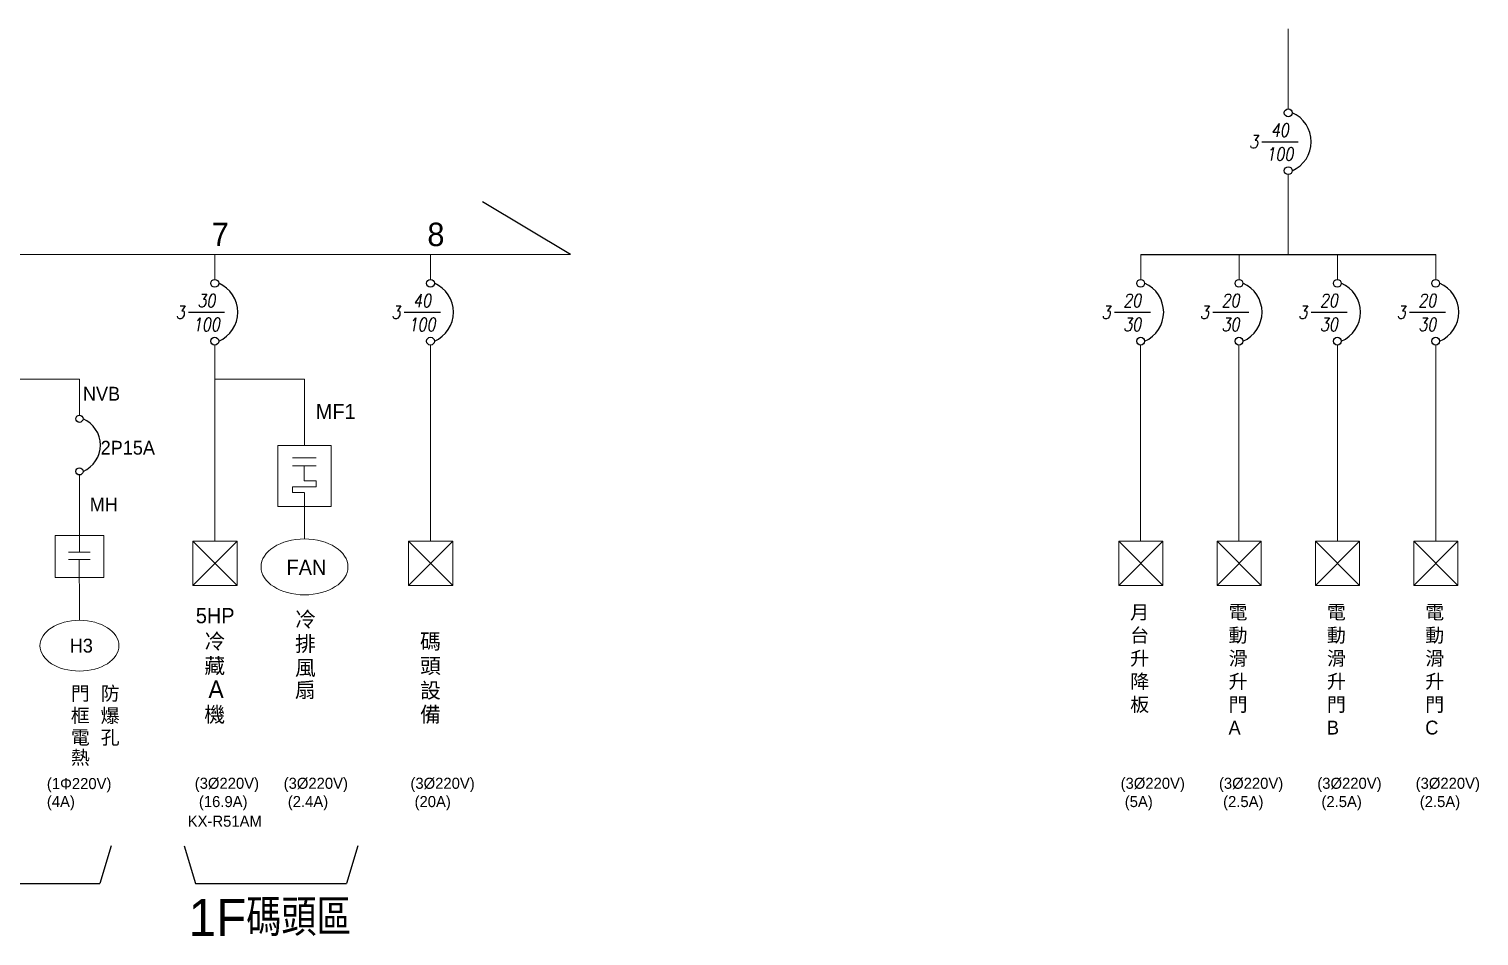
# Model space of a CAD drawing. Header units: millimetres. Extents: x -15161 to 10473752, y -72817 to 33960.
# Drawn here: x 73442 to 77628, y -63906 to -61287 of the extents above; entities that cross this region are included whole.
import ezdxf
from ezdxf.enums import TextEntityAlignment as Align

# ---------------------------------------------------------------- set-up
doc = ezdxf.new("R2010")
doc.units = ezdxf.units.MM
doc.layers.add('1_標示文字', color=2, linetype='Continuous')
doc.layers.add('BORDER', color=7, linetype='Continuous')
doc.styles.add('2', font='simplex.shx', dxfattribs={"width": 0.8, "oblique": 0.174533, "bigfont": 'chineset.shx'})
doc.styles.add('CHINA', font='C2.SHX', dxfattribs={"width": 0.8, "bigfont": 'CHINA.SHX'})
doc.styles.get("Standard").update_dxf_attribs({"font": 'arial.ttf'})
doc.styles.add('STYLE1', font='PMingLiU.ttf', dxfattribs={"height": 400})

msp = doc.modelspace()

# ---------------------------------------------------------------- linework, layer by layer
at = {"color": 3, "lineweight": 9}
for p, q in [((77077.7719, -61517.2013), (77077.7719, -61286.5775)), ((77077.6315, -61707.0748), (77077.6315, -61937.4293)), ((66253.961, -61937.4293), (75005.6791, -61937.4293)), ((73978.7422, -62009.5271), (73978.7422, -61937.4293)), ((74601.4568, -62009.5271), (74601.4568, -61937.4293)), ((76651.7517, -62009.5271), (76651.7517, -61937.4293)), ((76935.6716, -62009.5271), (76935.6716, -61937.4293)), ((77219.5914, -62009.5271), (77219.5914, -61937.4293)), ((77503.5113, -62009.5271), (77503.5113, -61937.4293)), ((73978.6018, -62199.4006), (73978.6018, -62296.6118)), ((74601.3164, -62199.4006), (74601.3164, -62296.6118)), ((76651.6113, -62199.4006), (76651.6113, -62296.6118)), ((76935.5312, -62199.4006), (76935.5312, -62296.6118)), ((77219.451, -62199.4006), (77219.451, -62296.6118)), ((77503.3709, -62199.4006), (77503.3709, -62296.6118)), ((72379.3608, -62297.4637), (73588.0786, -62297.4637)), ((73588.0786, -62401.7531), (73588.0786, -62297.4637)), ((73978.6018, -62297.4637), (73978.6018, -62765.5059)), ((73978.6018, -62297.4637), (74237.6041, -62297.4637)), ((74237.6041, -62297.4637), (74237.6041, -62489.4427)), ((74601.3164, -62297.4637), (74601.3164, -62765.5059)), ((76651.6113, -62297.4637), (76651.6113, -62765.5059)), ((76935.5312, -62297.4637), (76935.5312, -62765.5059)), ((77219.451, -62297.4637), (77219.451, -62765.5059)), ((77503.3709, -62297.4637), (77503.3709, -62765.5059)), ((73587.9509, -62574.326), (73587.9509, -62797.1115)), ((74237.6041, -62625.2893), (74237.6041, -62718.0512)), ((74237.6041, -62718.0512), (74237.6041, -62759.0666)), ((73587.5459, -62818.2038), (73587.9509, -62956.6967)), ((73587.9509, -62956.6967), (73587.9509, -62993.9853))]:
    msp.add_line(p, q, dxfattribs=at)
at = {"color": 3}
for p, q in [((75005.6791, -61937.4293), (74751.3648, -61785.3004)), ((76651.7517, -61937.4293), (77503.5113, -61937.4293))]:
    msp.add_line(p, q, dxfattribs=at)
at = {"color": 9, "lineweight": 9}
for p, q in [((74160.5271, -62489.4427), (74314.681, -62489.4427)), ((74160.5271, -62665.7978), (74160.5271, -62489.4427)), ((74314.681, -62489.4427), (74314.681, -62665.7978)), ((74202.5533, -62524.4091), (74271.7638, -62524.4091)), ((74202.5533, -62547.6096), (74271.7638, -62547.6096)), ((74237.1585, -62547.6096), (74237.1585, -62591.3112)), ((74237.1585, -62547.6096), (74237.1585, -62591.3112)), ((74271.7638, -62608.5182), (74202.5533, -62608.5182)), ((74202.5533, -62608.5182), (74202.5533, -62625.2893)), ((74237.1585, -62586.0219), (74237.1585, -62591.3112)), ((74237.1585, -62591.3112), (74271.7638, -62591.3112)), ((74271.7638, -62591.3112), (74271.7638, -62608.5182)), ((74314.681, -62665.7978), (74160.5271, -62665.7978)), ((74202.5533, -62625.2893), (74237.1585, -62625.2893)), ((73517.8776, -62748.8608), (73658.0243, -62748.8608)), ((73517.8776, -62870.0399), (73517.8776, -62748.8608)), ((73658.0243, -62748.8608), (73658.0243, -62870.0399)), ((73556.085, -62797.1115), (73619.0067, -62797.1115)), ((73556.085, -62818.2038), (73619.0067, -62818.2038)), ((73658.0243, -62870.0399), (73517.8776, -62870.0399))]:
    msp.add_line(p, q, dxfattribs=at)
at = {"color": 2, "lineweight": 9}
for p, q in [((73915.3309, -62765.5059), (73915.3309, -62893.0981)), ((74042.923, -62765.5059), (73915.3309, -62765.5059)), ((74042.923, -62765.5059), (73915.3309, -62893.0981)), ((73915.3309, -62765.5059), (74042.923, -62893.0981)), ((74042.923, -62765.5059), (74042.923, -62893.0981)), ((74538.0454, -62765.5059), (74538.0454, -62893.0981)), ((74665.6376, -62765.5059), (74538.0454, -62765.5059)), ((74665.6376, -62765.5059), (74538.0454, -62893.0981)), ((74538.0454, -62765.5059), (74665.6376, -62893.0981)), ((74665.6376, -62765.5059), (74665.6376, -62893.0981)), ((76588.3403, -62765.5059), (76588.3403, -62893.0981)), ((76715.9325, -62765.5059), (76588.3403, -62765.5059)), ((76715.9325, -62765.5059), (76588.3403, -62893.0981)), ((76588.3403, -62765.5059), (76715.9325, -62893.0981)), ((76715.9325, -62765.5059), (76715.9325, -62893.0981)), ((76872.2602, -62765.5059), (76872.2602, -62893.0981)), ((76999.8524, -62765.5059), (76872.2602, -62765.5059)), ((76999.8524, -62765.5059), (76872.2602, -62893.0981)), ((76872.2602, -62765.5059), (76999.8524, -62893.0981)), ((76999.8524, -62765.5059), (76999.8524, -62893.0981)), ((77156.1801, -62765.5059), (77156.1801, -62893.0981)), ((77283.7722, -62765.5059), (77156.1801, -62765.5059)), ((77283.7722, -62765.5059), (77156.1801, -62893.0981)), ((77156.1801, -62765.5059), (77283.7722, -62893.0981)), ((77283.7722, -62765.5059), (77283.7722, -62893.0981)), ((77440.0999, -62765.5059), (77440.0999, -62893.0981)), ((77567.6921, -62765.5059), (77440.0999, -62765.5059)), ((77567.6921, -62765.5059), (77440.0999, -62893.0981)), ((77440.0999, -62765.5059), (77567.6921, -62893.0981)), ((77567.6921, -62765.5059), (77567.6921, -62893.0981)), ((73978.6018, -62828.7769), (73978.6018, -62829.8271)), ((74601.3164, -62828.7769), (74601.3164, -62829.8271)), ((76651.6113, -62828.7769), (76651.6113, -62829.8271)), ((76935.5312, -62828.7769), (76935.5312, -62829.8271)), ((77219.451, -62828.7769), (77219.451, -62829.8271)), ((77503.3709, -62828.7769), (77503.3709, -62829.8271)), ((74042.923, -62893.0981), (73915.3309, -62893.0981)), ((74665.6376, -62893.0981), (74538.0454, -62893.0981)), ((76715.9325, -62893.0981), (76588.3403, -62893.0981)), ((76999.8524, -62893.0981), (76872.2602, -62893.0981)), ((77283.7722, -62893.0981), (77156.1801, -62893.0981)), ((77567.6921, -62893.0981), (77440.0999, -62893.0981))]:
    msp.add_line(p, q, dxfattribs=at)
at = {"color": 30}
for p, q in [((73679.674, -63645.0542), (73646.9384, -63754.0986)), ((73890.1584, -63645.0542), (73922.894, -63754.0986)), ((74391.4048, -63645.0542), (74358.6692, -63754.0986)), ((72336.3156, -63754.0986), (73646.9384, -63754.0986)), ((73922.894, -63754.0986), (74358.6692, -63754.0986))]:
    msp.add_line(p, q, dxfattribs=at)
at = {"color": 3}
for centre, radius in [((77077.6315, -61528.5929), 11.3925), ((77077.6315, -61695.6823), 11.3925), ((73978.6018, -62020.9187), 11.3925), ((74601.3164, -62020.9187), 11.3925), ((76651.6113, -62020.9187), 11.3925), ((76935.5312, -62020.9187), 11.3925), ((77219.451, -62020.9187), 11.3925), ((77503.3709, -62020.9187), 11.3925), ((73978.6018, -62188.0081), 11.3925), ((74601.3164, -62188.0081), 11.3925), ((76651.6113, -62188.0081), 11.3925), ((76935.5312, -62188.0081), 11.3925), ((77219.451, -62188.0081), 11.3925), ((77503.3709, -62188.0081), 11.3925), ((73587.9509, -62412.1067), 10.3544), ((73587.9509, -62563.9716), 10.3544)]:
    msp.add_circle(centre, radius, dxfattribs=at)
for centre, radius, start, end in [((77053.177, -61612.1376), 90.9105, 293.2229728, 66.7770272), ((73954.1473, -62104.4634), 90.9105, 293.2229728, 66.7770272), ((74576.8619, -62104.4634), 90.9105, 293.2229728, 66.7770272), ((76627.1568, -62104.4634), 90.9105, 293.2229728, 66.7770272), ((76911.0766, -62104.4634), 90.9105, 293.2229728, 66.7770272), ((77194.9965, -62104.4634), 90.9105, 293.2229728, 66.7770272), ((77478.9164, -62104.4634), 90.9105, 293.2229728, 66.7770272), ((73565.7246, -62488.0392), 82.6271, 293.2229729, 66.7770271)]:
    msp.add_arc(centre, radius, start, end, dxfattribs=at)
at = {"color": 2, "lineweight": 9}
for centre, major_axis in [((74237.6041, -62839.7768), (-125.5358, 0)), ((73587.9509, -63067.3616), (-114.129, 0))]:
    msp.add_ellipse(centre, major_axis=major_axis, ratio=0.64292495, dxfattribs=at)
at = {"layer": '1_標示文字', "color": 3}
for p, q in [((77001.6818, -61612.1376), (77106.1127, -61612.1376)), ((73902.6521, -62104.4634), (74007.083, -62104.4634)), ((74525.3666, -62104.4634), (74629.7975, -62104.4634)), ((76575.6616, -62104.4634), (76680.0925, -62104.4634)), ((76859.5814, -62104.4634), (76964.0123, -62104.4634)), ((77143.5013, -62104.4634), (77247.9322, -62104.4634)), ((77427.4211, -62104.4634), (77531.852, -62104.4634))]:
    msp.add_line(p, q, dxfattribs=at)

# ---------------------------------------------------------------- texts
at = {"color": 2, "lineweight": 9, "style": 'STYLE1'}
for s, height, p in [('7', 67.6956, (73969.7414, -61913.5499)), ('8', 67.6956, (74592.456, -61913.5499)), ('NVB', 39.94763, (73597.8949, -62359.7251)), ('MF1', 43.94027, (74270.2458, -62413.1207)), ('2P15A', 39.94763, (73649.0839, -62515.7059)), ('2P15A', 39.94763, (73649.0839, -62515.7059)), ('MH', 39.94763, (73617.6267, -62679.4738)), ('FAN', 43.94027, (74185.7102, -62862.9769)), ('5HP', 43.94027, (73923.8976, -63002.5354)), ('冷', 43.9403, (74210.3148, -63013.2746)), ('冷', 43.9403, (73948.5508, -63076.6614)), ('排', 43.9403, (74210.3148, -63083.776)), ('碼', 43.9403, (74571.2654, -63076.6614)), ('H3', 39.94763, (73559.8598, -63087.1722)), ('藏', 43.9403, (73948.5508, -63147.1629)), ('風', 43.9403, (74210.3148, -63152.8749)), ('頭', 43.9403, (74571.2654, -63147.1629)), ('A', 50.7717, (73960.1994, -63218.5139)), ('扇', 43.9403, (74210.3148, -63216.5986)), ('設', 44, (74571.186, -63218.5139)), ('門', 39.9476, (73563.1413, -63225.0945)), ('防', 39.9476, (73649.2243, -63225.0945)), ('框', 39.9476, (73563.1413, -63289.1899)), ('爆', 39.9476, (73649.2243, -63289.1899)), ('機', 43.9403, (73948.5508, -63287.841)), ('備', 43.9403, (74571.2654, -63287.841)), ('電', 39.9476, (73563.1413, -63352.01)), ('孔', 39.9476, (73649.2243, -63352.01)), ('熱', 39.9476, (73563.1413, -63409.9435))]:
    msp.add_text(s, height=height, dxfattribs=at).set_placement(p)
at = {"char_height": 40, "attachment_point": 1}
for s, insert in [('{\\fPMingLiU|b0|i0|c136|p18;\\C4;月台升降板}', (76621.4959, -62950.3818)), ('{\\fPMingLiU|b0|i0|c136|p18;\\C4;電動滑升門\\PA}', (76905.4158, -62950.3818)), ('{\\fPMingLiU|b0|i0|c136|p18;\\C4;電動滑升門\\PB}', (77189.3356, -62950.3818)), ('{\\fPMingLiU|b0|i0|c136|p18;\\C4;電動滑升門\\PC}', (77473.2555, -62950.3818))]:
    msp.add_mtext_dynamic_manual_height_columns(s, width=65.019002, gutter_width=12.5, heights=[442.7742], dxfattribs=dict(at, insert=insert))
at = {"layer": '1_標示文字', "style": '2', "oblique": 10, "width": 0.8}
for s, p in [('40', (77053.5163, -61597.5098)), ('100', (77053.5163, -61666.658)), ('30', (73954.4866, -62089.8356)), ('40', (74577.2012, -62089.8356)), ('20', (76627.4961, -62089.8356)), ('20', (76911.4159, -62089.8356)), ('20', (77195.3358, -62089.8356)), ('20', (77479.2556, -62089.8356)), ('100', (73954.4866, -62158.9838)), ('100', (74577.2012, -62158.9838)), ('30', (76627.4961, -62158.9838)), ('30', (76911.4159, -62158.9838)), ('30', (77195.3358, -62158.9838)), ('30', (77479.2556, -62158.9838))]:
    msp.add_text(s, height=37.97487, dxfattribs=at).set_placement(p, align=Align.CENTER)
for p in [(76977.9475, -61612.1376), (73878.9178, -62104.4634), (74501.6323, -62104.4634), (76551.9273, -62104.4634), (76835.8471, -62104.4634), (77119.767, -62104.4634), (77403.6868, -62104.4634)]:
    msp.add_text('3', height=37.9749, dxfattribs=at).set_placement(p, align=Align.MIDDLE)
at = {"layer": 'BORDER', "color": 3, "style": 'CHINA'}
for s, p in [('(1Φ220V)', (73493.8563, -63481.4528)), ('(3%%C220V)', (73920.793, -63480.5979)), ('(3%%C220V)', (74177.4895, -63480.5979)), ('(3%%C220V)', (74543.5076, -63480.5979)), ('(3%%C220V)', (76593.8025, -63480.5979)), ('(3%%C220V)', (76877.7223, -63480.5979)), ('(3%%C220V)', (77161.6422, -63480.5979)), ('(3%%C220V)', (77445.562, -63480.5979)), ('(4A)', (73493.8563, -63533.2933)), ('(16.9A)', (73932.738, -63533.3515)), ('(2.4A)', (74189.4344, -63533.3515)), ('(20A)', (74555.4525, -63533.3515)), ('(5A)', (76605.7475, -63533.3515)), ('(2.5A)', (76889.6673, -63533.3515)), ('(2.5A)', (77173.5872, -63533.3515)), ('(2.5A)', (77457.507, -63533.3515))]:
    msp.add_text(s, height=32, dxfattribs=at).set_placement(p)
at = {"layer": 'BORDER', "color": 4, "style": 'CHINA'}
msp.add_text('KX-R51AM', height=32, dxfattribs=at).set_placement((73900.5048, -63590.0225))
at = {"layer": 'BORDER', "color": 30, "style": 'CHINA'}
msp.add_text('1F碼頭區', height=106.59108, dxfattribs=at).set_placement((73903.2269, -63905.3229))

doc.saveas('drawing.dxf')
